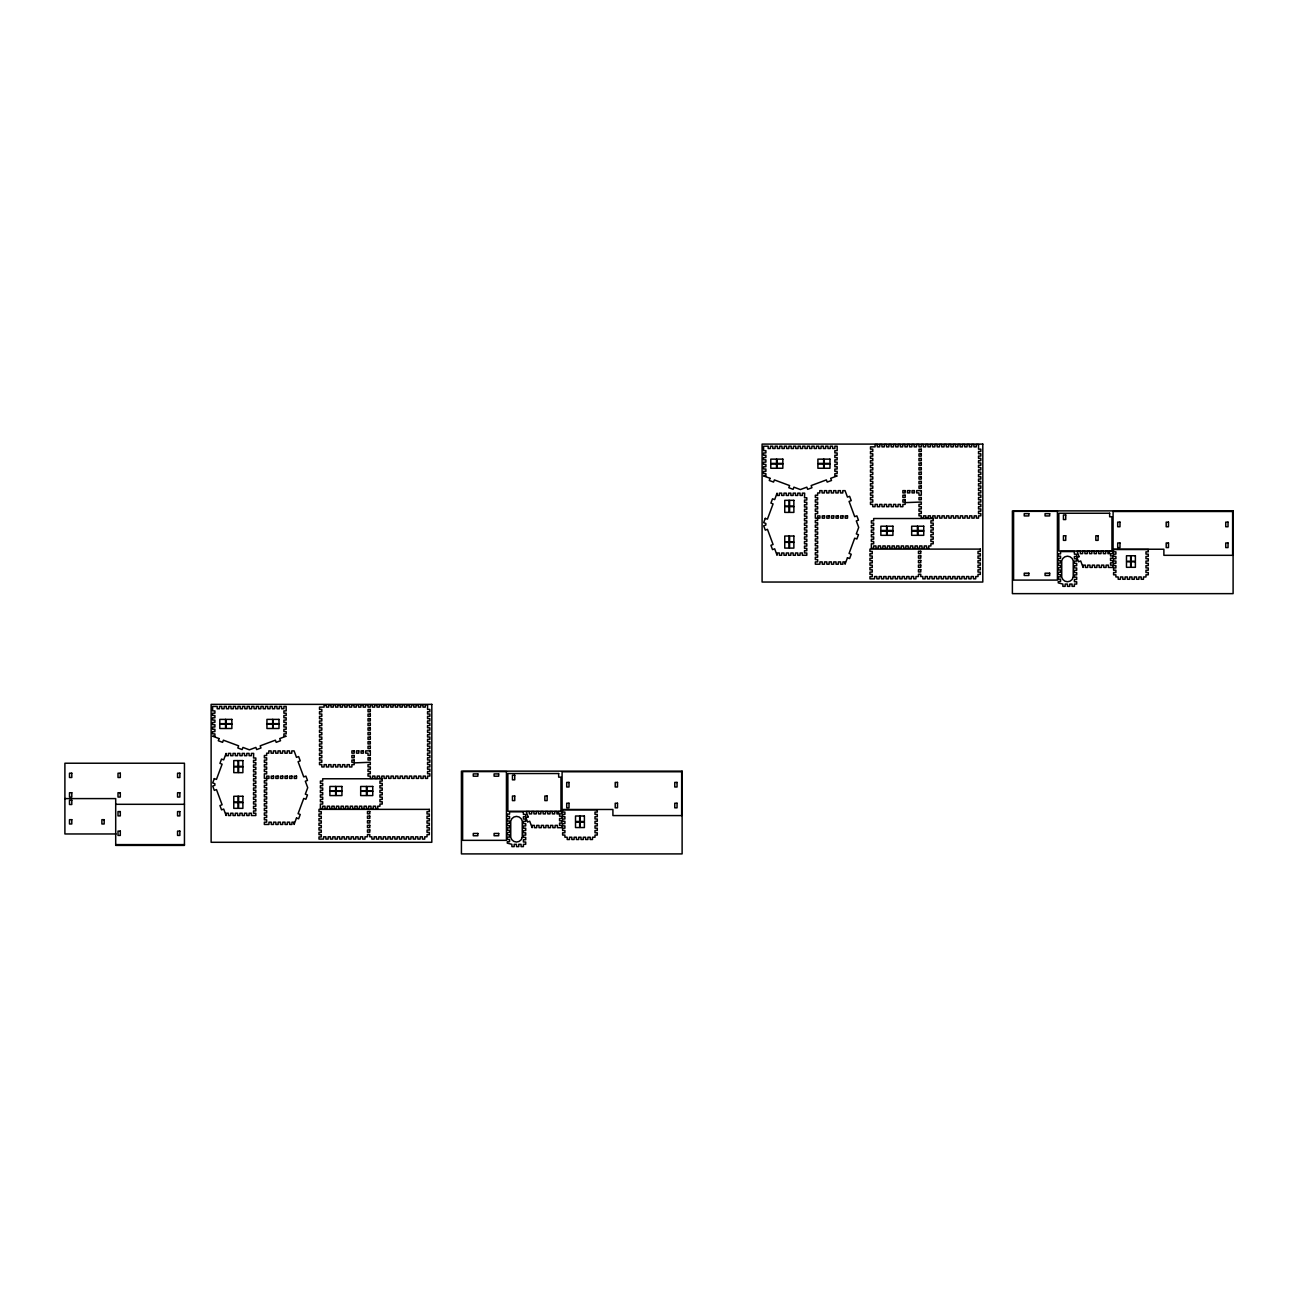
<?xml version="1.0" encoding="UTF-8"?>
<svg xmlns="http://www.w3.org/2000/svg" width="1298" height="1298" viewBox="0 0 1298 1298"><rect width="100%" height="100%" fill="white"/><g stroke="black" fill="none" stroke-linecap="round" stroke-linejoin="round"><path stroke-width="1.5" d="M64.9 798.595L115.7 798.595L115.7 845.404L184.446 845.404L184.446 763.224L64.9 763.224L64.9 833.965L116.041 833.965M115.7 804.306L184.446 804.306M115.7 844.609L184.446 844.609M219.086 738.578L218.275 740.736L222.591 742.342L223.386 740.184L238.621 745.831L237.826 747.972L242.126 749.579L242.937 747.421L249.394 749.822L255.868 747.421L256.663 749.579L260.979 747.972L260.184 745.831L275.403 740.184L276.198 742.342L280.514 740.736L279.719 738.578L286.177 736.193L283.889 736.193L283.889 733.889L286.177 733.889L286.177 731.585L283.889 731.585L283.889 729.281L286.177 729.281L286.177 726.994L283.889 726.994L283.889 724.69L286.177 724.69L286.177 722.386L283.889 722.386L283.889 720.098L286.177 720.098L286.177 717.794L283.889 717.794L283.889 715.49L286.177 715.49L286.177 713.202L283.889 713.202L283.889 710.898L286.177 710.898L286.177 706.453L283.889 706.453L283.889 708.757L281.585 708.757L281.585 706.453L279.281 706.453L279.281 708.757L276.993 708.757L276.993 706.453L274.689 706.453L274.689 708.757L272.385 708.757L272.385 706.453L270.081 706.453L270.081 708.757L267.794 708.757L267.794 706.453L265.49 706.453L265.49 708.757L263.186 708.757L263.186 706.453L260.898 706.453L260.898 708.757L258.594 708.757L258.594 706.453L256.29 706.453L256.29 708.757L254.002 708.757L254.002 706.453L251.698 706.453L251.698 708.757L249.394 708.757L249.394 706.453L247.107 706.453L247.107 708.757L244.803 708.757L244.803 706.453L242.499 706.453L242.499 708.757L240.195 708.757L240.195 706.453L237.907 706.453L237.907 708.757L235.603 708.757L235.603 706.453L233.299 706.453L233.299 708.757L231.012 708.757L231.012 706.453L228.708 706.453L228.708 708.757L226.404 708.757L226.404 706.453L224.116 706.453L224.116 708.757L221.812 708.757L221.812 706.453L219.508 706.453L219.508 708.757L217.204 708.757L217.204 706.453L212.612 706.453L212.612 710.898L214.916 710.898L214.916 713.202L212.612 713.202L212.612 715.49L214.916 715.49L214.916 717.794L212.612 717.794L212.612 720.098L214.916 720.098L214.916 722.386L212.612 722.386L212.612 724.69L214.916 724.69L214.916 726.994L212.612 726.994L212.612 729.281L214.916 729.281L214.916 731.585L212.612 731.585L212.612 733.889L214.916 733.889L214.916 736.193L212.612 736.193L219.086 738.578M214.3 778.605L212.694 782.921L214.851 783.716L214.884 785.274L212.726 786.069L214.316 790.385L216.474 789.59L222.104 804.744L219.946 805.555L221.536 809.855L223.694 809.06L226.095 815.533L226.095 813.229L228.383 813.229L228.383 815.533L230.687 815.533L230.687 813.229L232.991 813.229L232.991 815.533L235.279 815.533L235.279 813.229L237.583 813.229L237.583 815.533L239.887 815.533L239.887 813.229L242.191 813.229L242.191 815.533L244.478 815.533L244.478 813.229L246.782 813.229L246.782 815.533L249.086 815.533L249.086 813.229L251.374 813.229L251.374 815.533L255.82 815.533L255.82 813.229L253.532 813.229L253.532 810.926L255.82 810.926L255.82 808.638L253.532 808.638L253.532 806.334L255.82 806.334L255.82 804.03L253.532 804.03L253.532 801.742L255.82 801.742L255.82 799.438L253.532 799.438L253.532 797.134L255.82 797.134L255.82 794.847L253.532 794.847L253.532 792.543L255.82 792.543L255.82 790.239L253.532 790.239L253.532 787.935L255.82 787.935L255.82 785.647L253.532 785.647L253.532 783.343L255.82 783.343L255.82 781.039L253.532 781.039L253.532 778.751L255.82 778.751L255.82 776.447L253.532 776.447L253.532 774.143L255.82 774.143L255.82 771.856L253.532 771.856L253.532 769.552L255.82 769.552L255.82 767.248L253.532 767.248L253.532 764.944L255.82 764.944L255.82 762.591L253.532 762.591L253.532 760.304L255.82 760.304L255.82 758L253.532 758L253.678 753.392L251.374 753.392L251.374 755.696L249.086 755.696L249.086 753.392L246.782 753.392L246.782 755.696L244.478 755.696L244.478 753.392L242.191 753.392L242.191 755.696L239.887 755.696L239.887 753.392L237.583 753.392L237.583 755.696L235.279 755.696L235.279 753.392L232.991 753.392L232.991 755.696L230.687 755.696L230.687 753.392L228.383 753.392L228.383 755.696L226.095 755.696L226.095 753.392L223.694 759.865L221.536 759.07L219.946 763.386L222.104 764.181L216.458 779.4L214.3 778.605M296.496 818L294.094 824.457L294.094 822.169L291.953 822.169L291.953 824.457L289.649 824.457L289.649 822.169L287.345 822.169L287.345 824.457L285.041 824.457L285.041 822.169L282.753 822.169L282.753 824.457L280.449 824.457L280.449 822.169L278.145 822.169L278.145 824.457L275.857 824.457L275.857 822.169L273.553 822.169L273.553 824.457L271.25 824.457L271.25 822.169L268.962 822.169L268.962 824.457L264.354 824.457L264.354 822.169L266.658 822.169L266.658 819.801L264.354 819.801L264.354 817.497L266.658 817.497L266.658 815.209L264.354 815.209L264.354 812.905L266.658 812.905L266.658 810.601L264.354 810.601L264.354 808.313L266.658 808.313L266.658 806.009L264.354 806.009L264.354 803.705L266.658 803.705L266.658 801.418L264.354 801.418L264.354 799.114L266.658 799.114L266.658 796.826L264.354 796.826L264.354 794.522L266.658 794.522L266.658 792.218L264.354 792.218L264.354 789.93L266.658 789.93L266.658 787.626L264.354 787.626L264.354 785.322L266.658 785.322L266.658 783.019L264.354 783.019L264.354 780.731L266.658 780.731L266.658 776.123L268.962 776.123L268.962 778.427L264.354 778.427L264.354 773.835L266.658 773.835L266.658 771.531L264.354 771.531L264.354 769.227L266.658 769.227L266.658 767.004L264.354 767.004L264.354 764.7L266.658 764.7L266.658 762.397L264.354 762.397L264.354 760.093L266.658 760.093L266.658 757.805L264.354 757.805L264.354 755.501L266.658 755.501L266.658 753.197L268.8 753.197L268.8 750.893L271.104 750.893L271.104 753.197L273.407 753.197L273.407 750.893L275.695 750.893L275.695 753.197L277.999 753.197L277.999 750.893L280.303 750.893L280.303 753.197L282.591 753.197L282.591 750.893L284.895 750.893L284.895 753.197L287.199 753.197L287.199 750.893L289.486 750.893L289.486 753.197L291.79 753.197L291.79 750.893L294.094 750.893L296.496 757.367L298.637 756.572L300.244 760.871L298.086 761.683L303.732 776.902L305.89 776.107L307.48 780.423L305.322 781.218L307.723 787.675L305.322 794.149L307.48 794.944L305.89 799.26L303.732 798.465L298.086 813.684L300.244 814.479L298.637 818.795L296.496 818M770.055 478.329L769.26 480.487L773.576 482.077L774.371 479.919L789.606 485.566L788.795 487.724L793.11 489.33L793.905 487.172L800.379 489.557L806.837 487.172L807.648 489.33L811.948 487.724L811.153 485.566L826.388 479.919L827.183 482.077L831.499 480.487L830.688 478.329L837.161 475.928L834.857 475.928L834.857 473.624L837.161 473.624L837.161 471.336L834.857 471.336L834.857 469.032L837.161 469.032L837.161 466.728L834.857 466.728L834.857 464.441L837.161 464.441L837.161 462.137L834.857 462.137L834.857 459.833L837.161 459.833L837.161 457.545L834.857 457.545L834.857 455.241L837.161 455.241L837.161 452.937L834.857 452.937L834.857 450.649L837.161 450.649L837.161 446.204L834.857 446.204L834.857 448.491L832.57 448.491L832.57 446.204L830.266 446.204L830.266 448.491L827.962 448.491L827.962 446.204L825.658 446.204L825.658 448.491L823.37 448.491L823.37 446.204L821.066 446.204L821.066 448.491L818.762 448.491L818.762 446.204L816.474 446.204L816.474 448.491L814.171 448.491L814.171 446.204L811.867 446.204L811.867 448.491L809.579 448.491L809.579 446.204L807.275 446.204L807.275 448.491L804.971 448.491L804.971 446.204L802.683 446.204L802.683 448.491L800.379 448.491L800.379 446.204L798.075 446.204L798.075 448.491L795.771 448.491L795.771 446.204L793.484 446.204L793.484 448.491L791.18 448.491L791.18 446.204L788.876 446.204L788.876 448.491L786.588 448.491L786.588 446.204L784.284 446.204L784.284 448.491L781.98 448.491L781.98 446.204L779.692 446.204L779.692 448.491L777.388 448.491L777.388 446.204L775.084 446.204L775.084 448.491L772.781 448.491L772.781 446.204L770.493 446.204L770.493 448.491L768.189 448.491L768.189 446.204L763.597 446.204L763.597 450.649L765.885 450.649L765.885 452.937L763.597 452.937L763.597 455.241L765.885 455.241L765.885 457.545L763.597 457.545L763.597 459.833L765.885 459.833L765.885 462.137L763.597 462.137L763.597 464.441L765.885 464.441L765.885 466.728L763.597 466.728L763.597 469.032L765.885 469.032L765.885 471.336L763.597 471.336L763.597 473.624L765.885 473.624L765.885 475.928L763.597 475.928L770.055 478.329M765.268 518.356L763.678 522.656L765.836 523.467L765.852 525.025L763.695 525.82L765.301 530.136L767.459 529.324L773.073 544.495L770.915 545.29L772.521 549.606L774.679 548.811L777.064 555.268L777.064 552.98L779.368 552.98L779.368 555.268L781.672 555.268L781.672 552.98L783.96 552.98L783.96 555.268L786.264 555.268L786.264 552.98L788.567 552.98L788.567 555.268L790.855 555.268L790.855 552.98L793.159 552.98L793.159 555.268L795.463 555.268L795.463 552.98L797.767 552.98L797.767 555.268L800.055 555.268L800.055 552.98L802.359 552.98L802.359 555.268L806.804 555.268L806.804 552.98L804.5 552.98L804.5 550.677L806.804 550.677L806.804 548.373L804.5 548.373L804.5 546.085L806.804 546.085L806.804 543.781L804.5 543.781L804.5 541.477L806.804 541.477L806.804 539.189L804.5 539.189L804.5 536.885L806.804 536.885L806.804 534.581L804.5 534.581L804.5 532.277L806.804 532.277L806.804 529.99L804.5 529.99L804.5 527.686L806.804 527.686L806.804 525.382L804.5 525.382L804.5 523.094L806.804 523.094L806.804 520.79L804.5 520.79L804.5 518.486L806.804 518.486L806.804 516.198L804.5 516.198L804.5 513.894L806.804 513.894L806.804 511.59L804.5 511.59L804.5 509.303L806.804 509.303L806.804 506.999L804.5 506.999L804.5 504.695L806.804 504.695L806.804 502.342L804.5 502.342L804.5 500.038L806.804 500.038L806.804 497.751L804.5 497.751L804.663 493.143L802.359 493.143L802.359 495.447L800.055 495.447L800.055 493.143L797.767 493.143L797.767 495.447L795.463 495.447L795.463 493.143L793.159 493.143L793.159 495.447L790.855 495.447L790.855 493.143L788.567 493.143L788.567 495.447L786.264 495.447L786.264 493.143L783.96 493.143L783.96 495.447L781.672 495.447L781.672 493.143L779.368 493.143L779.368 495.447L777.064 495.447L777.064 493.143L774.679 499.616L772.521 498.805L770.915 503.121L773.073 503.916L767.426 519.151L765.268 518.356M847.464 557.751L845.063 564.208L845.063 561.904L842.921 561.904L842.921 564.208L840.617 564.208L840.617 561.904L838.33 561.904L838.33 564.208L836.026 564.208L836.026 561.904L833.722 561.904L833.722 564.208L831.434 564.208L831.434 561.904L829.13 561.904L829.13 564.208L826.826 564.208L826.826 561.904L824.538 561.904L824.538 564.208L822.234 564.208L822.234 561.904L819.93 561.904L819.93 564.208L815.339 564.208L815.339 561.904L817.643 561.904L817.643 559.552L815.339 559.552L815.339 557.248L817.643 557.248L817.643 554.944L815.339 554.944L815.339 552.656L817.643 552.656L817.643 550.352L815.339 550.352L815.339 548.048L817.643 548.048L817.643 545.76L815.339 545.76L815.339 543.456L817.643 543.456L817.643 541.152L815.339 541.152L815.339 538.865L817.643 538.865L817.643 536.561L815.339 536.561L815.339 534.273L817.643 534.273L817.643 531.969L815.339 531.969L815.339 529.665L817.643 529.665L817.643 527.361L815.339 527.361L815.339 525.073L817.643 525.073L817.643 522.769L815.339 522.769L815.339 520.466L817.643 520.466L817.643 515.874L819.93 515.874L819.93 518.178L815.339 518.178L815.339 513.57L817.643 513.57L817.643 511.282L815.339 511.282L815.339 508.978L817.643 508.978L817.643 506.739L815.339 506.739L815.339 504.435L817.643 504.435L817.643 502.148L815.339 502.148L815.339 499.844L817.643 499.844L817.643 497.54L815.339 497.54L815.339 495.236L817.643 495.236L817.643 492.948L819.784 492.948L819.784 490.644L822.072 490.644L822.072 492.948L824.376 492.948L824.376 490.644L826.68 490.644L826.68 492.948L828.984 492.948L828.984 490.644L831.272 490.644L831.272 492.948L833.576 492.948L833.576 490.644L835.88 490.644L835.88 492.948L838.167 492.948L838.167 490.644L840.471 490.644L840.471 492.948L842.775 492.948L842.775 490.644L845.063 490.644L847.464 497.102L849.622 496.307L851.228 500.622L849.07 501.417L854.701 516.653L856.858 515.841L858.465 520.157L856.307 520.952L858.708 527.426L856.307 533.9L858.465 534.695L856.858 539.011L854.701 538.199L849.07 553.435L851.228 554.23L849.622 558.546L847.464 557.751M1079.092 556.647L1076.951 557.459L1078.541 561.758L1080.699 560.963L1083.1 567.437L1083.1 565.133L1085.388 565.133L1085.388 567.437L1087.692 567.437L1087.692 565.133L1089.995 565.133L1089.995 567.437L1092.283 567.437L1092.283 565.133L1094.587 565.133L1094.587 567.437L1096.891 567.437L1096.891 565.133L1099.195 565.133L1099.195 567.437L1101.483 567.437L1101.483 565.133L1103.787 565.133L1103.787 567.437L1106.091 567.437L1106.091 565.133L1108.378 565.133L1108.378 567.437L1112.824 567.437L1112.824 565.133L1110.536 565.133L1110.536 562.829L1112.824 562.829L1112.824 560.541L1110.536 560.541L1110.536 558.237L1112.824 558.237L1112.824 555.933L1110.536 555.933L1110.536 553.646L1112.824 553.646L1112.824 551.342L1109.352 551.342L1109.352 553.646L1107.924 553.646L1107.924 551.342L1105.62 551.342L1105.62 553.646L1103.332 553.646L1103.332 551.342L1101.029 551.342L1101.029 553.646L1098.725 553.646L1098.725 551.342L1096.421 551.342L1096.421 553.646L1094.133 553.646L1094.133 551.342L1091.829 551.342L1091.829 553.646L1089.525 553.646L1089.525 551.342L1087.237 551.342L1087.237 553.646L1084.933 553.646L1084.933 551.342L1082.629 551.342L1082.629 553.646L1080.342 553.646L1080.342 551.342L1077.129 551.342L1079.092 556.647M528.124 816.913L525.966 817.708L527.556 822.023L529.714 821.212L532.115 827.686L532.115 825.382L534.419 825.382L534.419 827.686L536.707 827.686L536.707 825.382L539.011 825.382L539.011 827.686L541.315 827.686L541.315 825.382L543.619 825.382L543.619 827.686L545.906 827.686L545.906 825.382L548.21 825.382L548.21 827.686L550.514 827.686L550.514 825.382L552.802 825.382L552.802 827.686L555.106 827.686L555.106 825.382L557.41 825.382L557.41 827.686L561.856 827.686L561.856 825.382L559.552 825.382L559.552 823.094L561.856 823.094L561.856 820.79L559.552 820.79L559.552 818.486L561.856 818.486L561.856 816.199L559.552 816.199L559.552 813.895L561.856 813.895L561.856 811.591L558.383 811.591L558.383 813.895L556.939 813.895L556.939 811.591L554.652 811.591L554.652 813.895L552.348 813.895L552.348 811.591L550.044 811.591L550.044 813.895L547.756 813.895L547.756 811.591L545.452 811.591L545.452 813.895L543.148 813.895L543.148 811.591L540.844 811.591L540.844 813.895L538.556 813.895L538.556 811.591L536.252 811.591L536.252 813.895L533.949 813.895L533.949 811.591L531.661 811.591L531.661 813.895L529.357 813.895L529.357 811.591L526.144 811.591L528.124 816.913M982.797 444.094L762.088 444.094L762.088 582.039L982.797 582.039L982.797 444.094M877.383 444.565L875.079 444.565L875.079 446.869L870.487 446.869L870.487 449.157L872.775 449.157L872.775 451.461L870.487 451.461L870.487 453.765L872.775 453.765L872.775 456.117L870.487 456.117L870.487 458.421L872.775 458.421L872.775 460.709L870.487 460.709L870.487 463.013L872.775 463.013L872.775 465.317L870.487 465.317L870.487 467.621L872.775 467.621L872.775 469.908L870.487 469.908L870.487 472.212L872.775 472.212L872.775 474.516L870.487 474.516L870.487 476.804L872.775 476.804L872.775 479.108L870.487 479.108L870.487 481.412L872.775 481.412L872.775 483.7L870.487 483.7L870.487 486.004L872.775 486.004L872.775 488.308L870.487 488.308L870.487 490.612L872.775 490.612L872.775 492.899L870.487 492.899L870.487 495.203L872.775 495.203L872.775 497.507L870.487 497.507L870.487 499.795L872.775 499.795L872.775 502.099L870.487 502.099L870.487 504.403L872.775 504.403L872.775 506.691L875.079 506.691L875.079 504.403L877.383 504.403L877.383 506.691L879.671 506.691L879.671 504.403L881.975 504.403L881.975 506.691L884.279 506.691L884.279 504.403L886.583 504.403L886.583 506.691L888.87 506.691L888.87 504.403L891.174 504.403L891.174 506.691L893.478 506.691L893.478 504.403L895.766 504.403L895.766 506.691L898.07 506.691L898.07 504.403L900.374 504.403L900.374 506.691L902.873 506.691L902.873 504.403L905.16 504.403L905.16 502.618L921.288 502.034L921.288 504.338L918.984 504.338L918.984 506.626L921.288 506.626L921.288 508.93L918.984 508.93L918.984 511.234L921.288 511.234L921.288 513.537L918.984 513.537L918.984 515.841L921.288 515.841L921.288 518.129L923.592 518.129L923.592 515.841L925.88 515.841L925.88 518.129L928.184 518.129L928.184 515.841L930.488 515.841L930.488 518.129L932.775 518.129L932.775 515.841L935.079 515.841L935.079 518.129L937.383 518.129L937.383 515.841L939.687 515.841L939.687 518.129L941.975 518.129L941.975 515.841L944.279 515.841L944.279 518.129L946.583 518.129L946.583 515.841L948.87 515.841L948.87 518.129L951.174 518.129L951.174 515.841L953.478 515.841L953.478 518.129L955.766 518.129L955.766 515.841L958.07 515.841L958.07 518.129L960.374 518.129L960.374 515.841L962.678 515.841L962.678 518.129L964.966 518.129L964.966 515.841L967.27 515.841L967.27 518.129L969.574 518.129L969.574 515.841L971.861 515.841L971.861 518.129L974.165 518.129L974.165 515.841L976.356 515.841L976.356 518.129L978.53 518.129L978.53 515.841L980.834 515.841L980.834 513.537L978.53 513.537L978.53 511.234L980.834 511.234L980.834 508.946L978.53 508.946L978.53 506.642L980.834 506.642L980.834 504.338L978.53 504.338L978.53 502.034L980.834 502.034L980.834 499.746L978.53 499.746L978.53 497.442L980.834 497.442L980.834 495.138L978.53 495.138L978.53 492.851L980.834 492.851L980.834 490.547L978.53 490.547L978.53 488.243L980.834 488.243L980.834 485.955L978.53 485.955L978.53 483.651L980.834 483.651L980.834 481.347L978.53 481.347L978.53 479.059L980.834 479.059L980.834 476.755L978.53 476.755L978.53 474.451L980.834 474.451L980.834 472.148L978.53 472.148L978.53 469.86L980.834 469.86L980.834 467.556L978.53 467.556L978.53 465.252L980.834 465.252L980.834 462.964L978.53 462.964L978.53 460.66L980.834 460.66L980.834 458.356L978.53 458.356L978.53 456.069L980.834 456.069L980.834 453.765L978.53 453.765L978.53 451.461L980.834 451.461L980.834 449.157L978.53 449.157L978.53 444.565L976.242 444.565L976.242 446.869L973.938 446.869L973.938 444.565L971.634 444.565L971.634 446.869L969.346 446.869L969.346 444.565L967.042 444.565L967.042 446.869L964.739 446.869L964.739 444.565L962.435 444.565L962.435 446.869L960.147 446.869L960.147 444.565L957.843 444.565L957.843 446.869L955.539 446.869L955.539 444.565L953.251 444.565L953.251 446.869L950.947 446.869L950.947 444.565L948.643 444.565L948.643 446.869L946.356 446.869L946.356 444.565L944.052 444.565L944.052 446.869L941.748 446.869L941.748 444.565L939.46 444.565L939.46 446.869L937.156 446.869L937.156 444.565L934.852 444.565L934.852 446.869L932.548 446.869L932.548 444.565L930.26 444.565L930.26 446.869L927.956 446.869L927.956 444.565L925.652 444.565L925.652 446.869L923.365 446.869L923.365 444.565L921.288 444.565L921.288 446.869L918.984 446.869L918.984 444.565L916.469 444.565L916.469 446.869L914.165 446.869L914.165 444.565L911.861 444.565L911.861 446.869L909.557 446.869L909.557 444.565L907.27 444.565L907.27 446.869L904.966 446.869L904.966 444.565L902.662 444.565L902.662 446.869L900.374 446.869L900.374 444.565L898.07 444.565L898.07 446.869L895.766 446.869L895.766 444.565L893.478 444.565L893.478 446.869L891.174 446.869L891.174 444.565L888.87 444.565L888.87 446.869L886.583 446.869L886.583 444.565L884.279 444.565L884.279 446.869L881.975 446.869L881.975 444.565L879.671 444.565L879.671 446.869L877.383 446.869L877.383 444.565M921.288 449.222L918.984 449.222L918.984 451.526L921.288 451.526L921.288 449.222M921.288 453.829L918.984 453.829L918.984 456.133L921.288 456.133L921.288 453.829M921.288 458.421L918.984 458.421L918.984 460.725L921.288 460.725L921.288 458.421M776.529 459.135L770.785 459.135L770.785 463.402L776.529 463.402L776.529 459.135M782.84 459.135L777.096 459.135L777.096 463.402L782.84 463.402L782.84 459.135M823.662 459.135L817.902 459.135L817.902 463.402L823.662 463.402L823.662 459.135M829.974 459.135L824.23 459.135L824.23 463.402L829.974 463.402L829.974 459.135M921.288 463.029L918.984 463.029L918.984 465.317L921.288 465.317L921.288 463.029M776.529 463.97L770.785 463.97L770.785 468.254L776.529 468.254L776.529 463.97M782.84 463.97L777.096 463.97L777.096 468.254L782.84 468.254L782.84 463.97M823.662 463.97L817.902 463.97L817.902 468.254L823.662 468.254L823.662 463.97M829.974 463.97L824.23 463.97L824.23 468.254L829.974 468.254L829.974 463.97M921.288 467.621L918.984 467.621L918.984 469.908L921.288 469.908L921.288 467.621M921.288 472.212L918.984 472.212L918.984 474.516L921.288 474.516L921.288 472.212M921.288 476.804L918.984 476.804L918.984 479.108L921.288 479.108L921.288 476.804M921.288 481.412L918.984 481.412L918.984 483.7L921.288 483.7L921.288 481.412M921.288 486.004L918.984 486.004L918.984 488.308L921.288 488.308L921.288 486.004M905.16 490.612L902.873 490.612L902.873 492.899L905.16 492.899L905.16 490.612M909.768 490.612L907.464 490.612L907.464 492.899L909.768 492.899L909.768 490.612M914.36 490.612L912.056 490.612L912.056 492.899L914.36 492.899L914.36 490.612M921.288 490.612L916.664 490.612L916.664 492.899L918.984 492.899L918.984 495.203L921.288 495.203L921.288 490.612M905.16 495.203L902.873 495.203L902.873 497.507L905.16 497.507L905.16 495.203M921.288 497.507L918.984 497.507L918.984 499.795L921.288 499.795L921.288 497.507M905.16 499.795L902.873 499.795L902.873 502.099L905.16 502.099L905.16 499.795M789.022 500.33L784.755 500.33L784.755 506.074L789.022 506.074L789.022 500.33M793.873 500.33L789.606 500.33L789.606 506.074L793.873 506.074L793.873 500.33M789.022 506.658L784.755 506.658L784.755 512.402L789.022 512.402L789.022 506.658M793.873 506.658L789.606 506.658L789.606 512.402L793.873 512.402L793.873 506.658M1233.1 510.877L1012.391 510.877L1012.391 593.64L1233.1 593.64L1233.1 510.877M1057.416 511.347L1013.592 511.347L1013.592 580.092L1057.416 580.092L1057.416 511.347M1232.629 511.493L1113.084 511.493L1113.084 549.232L1163.884 549.232L1163.884 555.317L1232.629 555.317L1232.629 511.493M1109.644 513.262L1058.844 513.262L1058.844 551.001L1111.948 551.001L1111.948 516.799L1109.644 516.799L1109.644 513.262M1028.843 513.651L1024.236 513.651L1024.236 515.939L1028.843 515.939L1028.843 513.651M1049.676 513.651L1045.068 513.651L1045.068 515.939L1049.676 515.939L1049.676 513.651M1065.739 514.981L1063.435 514.981L1063.435 519.573L1065.739 519.573L1065.739 514.981M824.538 515.874L822.234 515.874L822.234 518.178L824.538 518.178L824.538 515.874M829.13 515.874L826.826 515.874L826.826 518.178L829.13 518.178L829.13 515.874M833.722 515.874L831.418 515.874L831.418 518.178L833.722 518.178L833.722 515.874M838.313 515.874L836.026 515.874L836.026 518.178L838.313 518.178L838.313 515.874M842.921 515.874L840.617 515.874L840.617 518.178L842.921 518.178L842.921 515.874M847.513 515.874L845.209 515.874L845.209 518.178L847.513 518.178L847.513 515.874M933.213 518.519L873.668 518.519L873.668 520.806L871.364 520.806L871.364 523.11L873.668 523.11L873.668 525.414L871.364 525.414L871.364 527.702L873.668 527.702L873.668 530.006L871.364 530.006L871.364 532.31L873.668 532.31L873.668 534.598L871.364 534.598L871.364 536.901L873.668 536.901L873.668 539.205L871.364 539.205L871.364 541.493L873.668 541.493L873.668 543.797L871.364 543.797L871.364 548.243L873.668 548.243L873.668 545.939L875.972 545.939L875.972 548.243L878.259 548.243L878.259 545.939L880.563 545.939L880.563 548.243L882.867 548.243L882.867 545.939L885.171 545.939L885.171 548.243L887.459 548.243L887.459 545.939L889.763 545.939L889.763 548.243L892.067 548.243L892.067 545.939L894.354 545.939L894.354 548.243L896.658 548.243L896.658 545.939L898.962 545.939L898.962 548.243L901.25 548.243L901.25 545.939L903.554 545.939L903.554 548.243L905.858 548.243L905.858 545.939L908.146 545.939L908.146 548.243L910.45 548.243L910.45 545.939L912.754 545.939L912.754 548.243L915.058 548.243L915.058 545.939L917.345 545.939L917.345 548.243L919.649 548.243L919.649 545.939L921.953 545.939L921.953 548.243L924.241 548.243L924.241 545.939L926.545 545.939L926.545 548.243L928.735 548.243L928.735 545.939L930.909 545.939L930.909 543.797L933.213 543.797L933.213 541.493L930.909 541.493L930.909 539.205L933.213 539.205L933.213 536.901L930.909 536.901L930.909 534.598L933.213 534.598L933.213 532.31L930.909 532.31L930.909 530.006L933.213 530.006L933.213 527.702L930.909 527.702L930.909 525.414L933.213 525.414L933.213 523.11L930.909 523.11L930.909 520.806L933.213 520.806L933.213 518.519M1119.979 522.137L1117.692 522.137L1117.692 526.745L1119.979 526.745L1119.979 522.137M1168.492 522.137L1166.188 522.137L1166.188 526.745L1168.492 526.745L1168.492 522.137M1228.038 522.137L1225.734 522.137L1225.734 526.745L1228.038 526.745L1228.038 522.137M886.599 526.209L880.855 526.209L880.855 530.476L886.599 530.476L886.599 526.209M892.927 526.209L887.183 526.209L887.183 530.476L892.927 530.476L892.927 526.209M917.41 526.209L911.667 526.209L911.667 530.476L917.41 530.476L917.41 526.209M923.738 526.209L917.978 526.209L917.978 530.476L923.738 530.476L923.738 526.209M886.599 531.06L880.855 531.06L880.855 535.328L886.599 535.328L886.599 531.06M892.927 531.06L887.183 531.06L887.183 535.328L892.927 535.328L892.927 531.06M917.41 531.06L911.667 531.06L911.667 535.328L917.41 535.328L917.41 531.06M923.738 531.06L917.978 531.06L917.978 535.328L923.738 535.328L923.738 531.06M1065.739 535.75L1063.435 535.75L1063.435 540.357L1065.739 540.357L1065.739 535.75M1098.124 535.75L1095.82 535.75L1095.82 540.357L1098.124 540.357L1098.124 535.75M789.022 536.025L784.755 536.025L784.755 541.769L789.022 541.769L789.022 536.025M793.873 536.025L789.606 536.025L789.606 541.769L793.873 541.769L793.873 536.025M789.022 542.337L784.755 542.337L784.755 548.097L789.022 548.097L789.022 542.337M793.873 542.337L789.606 542.337L789.606 548.097L793.873 548.097L793.873 542.337M1119.979 542.97L1117.692 542.97L1117.692 547.578L1119.979 547.578L1119.979 542.97M1168.492 542.97L1166.188 542.97L1166.188 547.578L1168.492 547.578L1168.492 542.97M1228.038 542.97L1225.734 542.97L1225.734 547.578L1228.038 547.578L1228.038 542.97M980.315 549.103L869.952 549.103L869.952 551.407L872.256 551.407L872.256 553.711L869.952 553.711L869.952 555.998L872.256 555.998L872.256 558.302L869.952 558.302L869.952 560.606L872.256 560.606L872.256 562.91L869.952 562.91L869.952 565.198L872.256 565.198L872.256 567.502L869.952 567.502L869.952 569.806L872.256 569.806L872.256 572.094L869.952 572.094L869.952 574.397L872.256 574.397L872.256 576.701L869.952 576.701L869.952 578.843L874.56 578.843L874.56 576.539L876.848 576.539L876.848 578.843L879.152 578.843L879.152 576.539L881.456 576.539L881.456 578.843L883.743 578.843L883.743 576.539L886.047 576.539L886.047 578.843L888.351 578.843L888.351 576.539L890.655 576.539L890.655 578.843L892.943 578.843L892.943 576.539L895.247 576.539L895.247 578.843L897.551 578.843L897.551 576.539L899.839 576.539L899.839 578.843L902.142 578.843L902.142 576.539L904.446 576.539L904.446 578.843L906.734 578.843L906.734 576.539L909.038 576.539L909.038 578.843L911.342 578.843L911.342 576.539L913.646 576.539L913.646 578.843L915.934 578.843L915.934 576.539L918.465 576.539L918.465 574.251L920.769 574.251L920.769 576.539L922.829 576.539L922.829 578.843L925.133 578.843L925.133 576.539L927.437 576.539L927.437 578.843L929.725 578.843L929.725 576.539L932.029 576.539L932.029 578.843L934.333 578.843L934.333 576.539L936.621 576.539L936.621 578.843L938.925 578.843L938.925 576.539L941.228 576.539L941.228 578.843L943.532 578.843L943.532 576.539L945.82 576.539L945.82 578.843L948.124 578.843L948.124 576.539L950.428 576.539L950.428 578.843L952.716 578.843L952.716 576.539L955.02 576.539L955.02 578.843L957.324 578.843L957.324 576.539L959.611 576.539L959.611 578.843L961.915 578.843L961.915 576.539L964.219 576.539L964.219 578.843L966.523 578.843L966.523 576.539L968.811 576.539L968.811 578.843L971.115 578.843L971.115 576.539L973.419 576.539L973.419 578.843L975.707 578.843L975.707 576.539L978.011 576.539L978.011 574.397L980.315 574.397L980.315 572.094L978.011 572.094L978.011 569.806L980.315 569.806L980.315 567.502L978.011 567.502L978.011 565.198L980.315 565.198L980.315 562.91L978.011 562.91L978.011 560.606L980.315 560.606L980.315 558.302L978.011 558.302L978.011 555.998L980.315 555.998L980.315 553.711L978.011 553.711L978.011 551.407L980.315 551.407L980.315 549.103M1148.276 549.525L1113.587 549.525L1113.587 551.828L1115.891 551.828L1115.891 554.132L1113.587 554.132L1113.587 556.42L1115.891 556.42L1115.891 558.724L1113.587 558.724L1113.587 561.028L1115.891 561.028L1115.891 563.332L1113.587 563.332L1113.587 565.62L1115.891 565.62L1115.891 567.924L1113.587 567.924L1113.587 570.228L1115.891 570.228L1115.891 572.515L1113.587 572.515L1113.587 574.819L1115.891 574.819L1115.891 576.961L1118.195 576.961L1118.195 579.265L1120.482 579.265L1120.482 576.961L1122.786 576.961L1122.786 579.265L1125.09 579.265L1125.09 576.961L1127.394 576.961L1127.394 579.265L1129.682 579.265L1129.682 576.961L1131.986 576.961L1131.986 579.265L1134.29 579.265L1134.29 576.961L1136.577 576.961L1136.577 579.265L1138.881 579.265L1138.881 576.961L1141.185 576.961L1141.185 579.265L1143.473 579.265L1143.473 576.961L1145.972 576.961L1145.972 574.819L1148.276 574.819L1148.276 572.515L1145.972 572.515L1145.972 570.228L1148.276 570.228L1148.276 567.924L1145.972 567.924L1145.972 565.62L1148.276 565.62L1148.276 563.332L1145.972 563.332L1145.972 561.028L1148.276 561.028L1148.276 558.724L1145.972 558.724L1145.972 556.42L1148.276 556.42L1148.276 554.132L1145.972 554.132L1145.972 551.828L1148.276 551.828L1148.276 549.525M920.769 551.261L918.465 551.261L918.465 553.548L920.769 553.548L920.769 551.261M1074.387 551.569L1060.563 551.569L1060.563 553.873L1058.259 553.873L1058.259 556.161L1060.563 556.161L1060.563 558.465L1058.259 558.465L1058.259 560.768L1060.563 560.768L1060.563 563.056L1058.259 563.056L1058.259 565.36L1060.563 565.36L1060.563 567.664L1058.259 567.664L1058.259 569.968L1060.563 569.968L1060.563 572.256L1058.259 572.256L1058.259 574.56L1060.563 574.56L1060.563 576.864L1058.259 576.864L1058.259 579.151L1060.563 579.151L1060.563 581.455L1058.259 581.455L1058.259 582.883L1062.867 584.068L1062.867 586.355L1065.155 586.355L1065.155 584.068L1067.459 584.068L1067.459 586.355L1069.763 586.355L1069.763 584.068L1072.067 584.068L1072.067 586.355L1074.387 586.355L1074.387 584.068L1076.691 584.068L1076.691 581.764L1074.387 581.764L1074.387 579.46L1076.691 579.46L1076.691 577.172L1074.387 577.172L1074.387 574.868L1076.691 574.868L1076.691 572.58L1074.387 572.58L1074.387 570.276L1076.691 570.276L1076.691 567.972L1074.387 567.972L1074.387 565.685L1076.691 565.685L1076.691 563.381L1074.387 563.381L1074.387 561.077L1076.691 561.077L1076.691 558.773L1074.387 558.773L1074.387 556.485L1076.691 556.485L1076.691 554.181L1074.387 554.181L1074.387 551.569M1130.639 555.755L1126.486 555.755L1126.486 561.239L1130.639 561.239L1130.639 555.755M1135.377 555.755L1131.223 555.755L1131.223 561.239L1135.377 561.239L1135.377 555.755M920.769 555.852L918.465 555.852L918.465 558.156L920.769 558.156L920.769 555.852M920.769 560.444L918.465 560.444L918.465 562.748L920.769 562.748L920.769 560.444M1130.639 561.807L1126.486 561.807L1126.486 567.307L1130.639 567.307L1130.639 561.807M1135.377 561.807L1131.223 561.807L1131.223 567.307L1135.377 567.307L1135.377 561.807M920.769 565.052L918.465 565.052L918.465 567.34L920.769 567.34L920.769 565.052M920.769 569.644L918.465 569.644L918.465 571.947L920.769 571.947L920.769 569.644M1028.843 573.197L1024.236 573.197L1024.236 575.485L1028.843 575.485L1028.843 573.197M1049.676 573.197L1045.068 573.197L1045.068 575.485L1049.676 575.485L1049.676 573.197M431.812 704.36L211.12 704.36L211.12 842.288L431.812 842.288L431.812 704.36M326.398 704.814L324.094 704.814L324.094 707.118L319.503 707.118L319.503 709.422L321.807 709.422L321.807 711.726L319.503 711.726L319.503 714.014L321.807 714.014L321.807 716.366L319.503 716.366L319.503 718.67L321.807 718.67L321.807 720.974L319.503 720.974L319.503 723.278L321.807 723.278L321.807 725.566L319.503 725.566L319.503 727.87L321.807 727.87L321.807 730.174L319.503 730.174L319.503 732.461L321.807 732.461L321.807 734.765L319.503 734.765L319.503 737.069L321.807 737.069L321.807 739.357L319.503 739.357L319.503 741.661L321.807 741.661L321.807 743.965L319.503 743.965L319.503 746.253L321.807 746.253L321.807 748.557L319.503 748.557L319.503 750.861L321.807 750.861L321.807 753.164L319.503 753.164L319.503 755.452L321.807 755.452L321.807 757.756L319.503 757.756L319.503 760.06L321.807 760.06L321.807 762.348L319.503 762.348L319.503 764.652L321.807 764.652L321.807 766.956L324.094 766.956L324.094 764.652L326.398 764.652L326.398 766.956L328.702 766.956L328.702 764.652L330.99 764.652L330.99 766.956L333.294 766.956L333.294 764.652L335.598 764.652L335.598 766.956L337.902 766.956L337.902 764.652L340.19 764.652L340.19 766.956L342.494 766.956L342.494 764.652L344.797 764.652L344.797 766.956L347.085 766.956L347.085 764.652L349.389 764.652L349.389 766.956L351.888 766.956L351.888 764.652L354.192 764.652L354.192 762.883L370.303 762.283L370.303 764.587L368.015 764.587L368.015 766.891L370.303 766.891L370.303 769.195L368.015 769.195L368.015 771.483L370.303 771.483L370.303 773.786L368.015 773.786L368.015 776.09L370.303 776.09L370.303 778.394L372.607 778.394L372.607 776.09L374.911 776.09L374.911 778.394L377.199 778.394L377.199 776.09L379.503 776.09L379.503 778.394L381.807 778.394L381.807 776.09L384.111 776.09L384.111 778.394L386.398 778.394L386.398 776.09L388.702 776.09L388.702 778.394L391.006 778.394L391.006 776.09L393.294 776.09L393.294 778.394L395.598 778.394L395.598 776.09L397.902 776.09L397.902 778.394L400.19 778.394L400.19 776.09L402.494 776.09L402.494 778.394L404.798 778.394L404.798 776.09L407.101 776.09L407.101 778.394L409.389 778.394L409.389 776.09L411.693 776.09L411.693 778.394L413.997 778.394L413.997 776.09L416.285 776.09L416.285 778.394L418.589 778.394L418.589 776.09L420.893 776.09L420.893 778.394L423.18 778.394L423.18 776.09L425.371 776.09L425.371 778.394L427.561 778.394L427.561 776.09L429.849 776.09L429.849 773.786L427.561 773.786L427.561 771.499L429.849 771.499L429.849 769.195L427.561 769.195L427.561 766.891L429.849 766.891L429.849 764.603L427.561 764.603L427.561 762.299L429.849 762.299L429.849 759.995L427.561 759.995L427.561 757.691L429.849 757.691L429.849 755.404L427.561 755.404L427.561 753.1L429.849 753.1L429.849 750.796L427.561 750.796L427.561 748.508L429.849 748.508L429.849 746.204L427.561 746.204L427.561 743.9L429.849 743.9L429.849 741.612L427.561 741.612L427.561 739.308L429.849 739.308L429.849 737.004L427.561 737.004L427.561 734.7L429.849 734.7L429.849 732.413L427.561 732.413L427.561 730.109L429.849 730.109L429.849 727.805L427.561 727.805L427.561 725.517L429.849 725.517L429.849 723.213L427.561 723.213L427.561 720.909L429.849 720.909L429.849 718.621L427.561 718.621L427.561 716.318L429.849 716.318L429.849 714.014L427.561 714.014L427.561 711.726L429.849 711.726L429.849 709.422L427.561 709.422L427.561 704.814L425.257 704.814L425.257 707.118L422.953 707.118L422.953 704.814L420.666 704.814L420.666 707.118L418.362 707.118L418.362 704.814L416.058 704.814L416.058 707.118L413.77 707.118L413.77 704.814L411.466 704.814L411.466 707.118L409.162 707.118L409.162 704.814L406.858 704.814L406.858 707.118L404.57 707.118L404.57 704.814L402.266 704.814L402.266 707.118L399.962 707.118L399.962 704.814L397.675 704.814L397.675 707.118L395.371 707.118L395.371 704.814L393.067 704.814L393.067 707.118L390.779 707.118L390.779 704.814L388.475 704.814L388.475 707.118L386.171 707.118L386.171 704.814L383.867 704.814L383.867 707.118L381.58 707.118L381.58 704.814L379.276 704.814L379.276 707.118L376.972 707.118L376.972 704.814L374.684 704.814L374.684 707.118L372.38 707.118L372.38 704.814L370.303 704.814L370.303 707.118L368.015 707.118L368.015 704.814L365.484 704.814L365.484 707.118L363.18 707.118L363.18 704.814L360.893 704.814L360.893 707.118L358.589 707.118L358.589 704.814L356.285 704.814L356.285 707.118L353.981 707.118L353.981 704.814L351.693 704.814L351.693 707.118L349.389 707.118L349.389 704.814L347.085 704.814L347.085 707.118L344.797 707.118L344.797 704.814L342.494 704.814L342.494 707.118L340.19 707.118L340.19 704.814L337.902 704.814L337.902 707.118L335.598 707.118L335.598 704.814L333.294 704.814L333.294 707.118L330.99 707.118L330.99 704.814L328.702 704.814L328.702 707.118L326.398 707.118L326.398 704.814M370.303 709.487L368.015 709.487L368.015 711.775L370.303 711.775L370.303 709.487M370.303 714.078L368.015 714.078L368.015 716.382L370.303 716.382L370.303 714.078M370.303 718.686L368.015 718.686L368.015 720.974L370.303 720.974L370.303 718.686M225.544 719.384L219.8 719.384L219.8 723.651L225.544 723.651L225.544 719.384M231.871 719.384L226.128 719.384L226.128 723.651L231.871 723.651L231.871 719.384M272.677 719.384L266.934 719.384L266.934 723.651L272.677 723.651L272.677 719.384M279.005 719.384L273.245 719.384L273.245 723.651L279.005 723.651L279.005 719.384M370.303 723.278L368.015 723.278L368.015 725.582L370.303 725.582L370.303 723.278M225.544 724.235L219.8 724.235L219.8 728.503L225.544 728.503L225.544 724.235M231.871 724.235L226.128 724.235L226.128 728.503L231.871 728.503L231.871 724.235M272.677 724.235L266.934 724.235L266.934 728.503L272.677 728.503L272.677 724.235M279.005 724.235L273.245 724.235L273.245 728.503L279.005 728.503L279.005 724.235M370.303 727.87L368.015 727.87L368.015 730.174L370.303 730.174L370.303 727.87M370.303 732.461L368.015 732.461L368.015 734.765L370.303 734.765L370.303 732.461M370.303 737.069L368.015 737.069L368.015 739.357L370.303 739.357L370.303 737.069M370.303 741.661L368.015 741.661L368.015 743.965L370.303 743.965L370.303 741.661M370.303 746.253L368.015 746.253L368.015 748.557L370.303 748.557L370.303 746.253M354.192 750.861L351.888 750.861L351.888 753.164L354.192 753.164L354.192 750.861M358.783 750.861L356.479 750.861L356.479 753.164L358.783 753.164L358.783 750.861M363.391 750.861L361.087 750.861L361.087 753.164L363.391 753.164L363.391 750.861M370.303 750.861L365.679 750.861L365.679 753.164L368.015 753.164L368.015 755.452L370.303 755.452L370.303 750.861M354.192 755.452L351.888 755.452L351.888 757.756L354.192 757.756L354.192 755.452M370.303 757.756L368.015 757.756L368.015 760.06L370.303 760.06L370.303 757.756M354.192 760.06L351.888 760.06L351.888 762.364L354.192 762.364L354.192 760.06M238.053 760.579L233.77 760.579L233.77 766.339L238.053 766.339L238.053 760.579M242.888 760.579L238.621 760.579L238.621 766.339L242.888 766.339L242.888 760.579M238.053 766.907L233.77 766.907L233.77 772.651L238.053 772.651L238.053 766.907M242.888 766.907L238.621 766.907L238.621 772.651L242.888 772.651L242.888 766.907M682.115 771.142L461.423 771.142L461.423 853.906L682.115 853.906L682.115 771.142M506.447 771.596L462.623 771.596L462.623 840.341L506.447 840.341L506.447 771.596M681.661 771.758L562.099 771.758L562.099 809.481L612.916 809.481L612.916 815.582L681.661 815.582L681.661 771.758M71.796 773.202L69.492 773.202L69.492 777.502L71.796 777.502L71.796 773.202M120.308 773.202L118.004 773.202L118.004 777.502L120.308 777.502L120.308 773.202M179.854 773.202L177.55 773.202L177.55 777.502L179.854 777.502L179.854 773.202M558.659 773.527L507.859 773.527L507.859 811.25L560.963 811.25L560.963 777.145L558.659 777.145L558.659 773.527M477.859 773.9L473.267 773.9L473.267 776.204L477.859 776.204L477.859 773.9M498.692 773.9L494.1 773.9L494.1 776.204L498.692 776.204L498.692 773.9M514.754 775.231L512.45 775.231L512.45 779.838L514.754 779.838L514.754 775.231M273.553 776.123L271.25 776.123L271.25 778.427L273.553 778.427L273.553 776.123M278.145 776.123L275.857 776.123L275.857 778.427L278.145 778.427L278.145 776.123M282.737 776.123L280.449 776.123L280.449 778.427L282.737 778.427L282.737 776.123M287.345 776.123L285.041 776.123L285.041 778.427L287.345 778.427L287.345 776.123M291.936 776.123L289.632 776.123L289.632 778.427L291.936 778.427L291.936 776.123M296.528 776.123L294.24 776.123L294.24 778.427L296.528 778.427L296.528 776.123M382.229 778.768L322.683 778.768L322.683 781.072L320.395 781.072L320.395 783.359L322.683 783.359L322.683 785.663L320.395 785.663L320.395 787.967L322.683 787.967L322.683 790.255L320.395 790.255L320.395 792.559L322.683 792.559L322.683 794.863L320.395 794.863L320.395 797.15L322.683 797.15L322.683 799.454L320.395 799.454L320.395 801.758L322.683 801.758L322.683 804.062L320.395 804.062L320.395 808.508L322.683 808.508L322.683 806.204L324.987 806.204L324.987 808.508L327.291 808.508L327.291 806.204L329.595 806.204L329.595 808.508L331.882 808.508L331.882 806.204L334.186 806.204L334.186 808.508L336.49 808.508L336.49 806.204L338.778 806.204L338.778 808.508L341.082 808.508L341.082 806.204L343.386 806.204L343.386 808.508L345.674 808.508L345.674 806.204L347.978 806.204L347.978 808.508L350.282 808.508L350.282 806.204L352.569 806.204L352.569 808.508L354.873 808.508L354.873 806.204L357.177 806.204L357.177 808.508L359.481 808.508L359.481 806.204L361.769 806.204L361.769 808.508L364.073 808.508L364.073 806.204L366.377 806.204L366.377 808.508L368.664 808.508L368.664 806.204L370.968 806.204L370.968 808.508L373.272 808.508L373.272 806.204L375.56 806.204L375.56 808.508L377.75 808.508L377.75 806.204L379.941 806.204L379.941 804.062L382.229 804.062L382.229 801.758L379.941 801.758L379.941 799.454L382.229 799.454L382.229 797.15L379.941 797.15L379.941 794.863L382.229 794.863L382.229 792.559L379.941 792.559L379.941 790.255L382.229 790.255L382.229 787.967L379.941 787.967L379.941 785.663L382.229 785.663L382.229 783.359L379.941 783.359L379.941 781.072L382.229 781.072L382.229 778.768M569.011 782.402L566.707 782.402L566.707 786.994L569.011 786.994L569.011 782.402M617.507 782.402L615.22 782.402L615.22 786.994L617.507 786.994L617.507 782.402M677.053 782.402L674.765 782.402L674.765 786.994L677.053 786.994L677.053 782.402M335.63 786.458L329.887 786.458L329.887 790.742L335.63 790.742L335.63 786.458M341.942 786.458L336.198 786.458L336.198 790.742L341.942 790.742L341.942 786.458M366.425 786.458L360.682 786.458L360.682 790.742L366.425 790.742L366.425 786.458M372.753 786.458L367.01 786.458L367.01 790.742L372.753 790.742L372.753 786.458M335.63 791.309L329.887 791.309L329.887 795.577L335.63 795.577L335.63 791.309M341.942 791.309L336.198 791.309L336.198 795.577L341.942 795.577L341.942 791.309M366.425 791.309L360.682 791.309L360.682 795.577L366.425 795.577L366.425 791.309M372.753 791.309L367.01 791.309L367.01 795.577L372.753 795.577L372.753 791.309M71.796 792.737L69.492 792.737L69.492 797.053L71.796 797.053L71.796 792.737M120.308 792.737L118.004 792.737L118.004 797.053L120.308 797.053L120.308 792.737M179.854 792.737L177.55 792.737L177.55 797.053L179.854 797.053L179.854 792.737M514.754 796.015L512.45 796.015L512.45 800.606L514.754 800.606L514.754 796.015M547.139 796.015L544.836 796.015L544.836 800.606L547.139 800.606L547.139 796.015M238.053 796.274L233.77 796.274L233.77 802.018L238.053 802.018L238.053 796.274M242.888 796.274L238.621 796.274L238.621 802.018L242.888 802.018L242.888 796.274M71.796 800.201L69.492 800.201L69.492 804.517L71.796 804.517L71.796 800.201M238.053 802.602L233.77 802.602L233.77 808.346L238.053 808.346L238.053 802.602M242.888 802.602L238.621 802.602L238.621 808.346L242.888 808.346L242.888 802.602M569.011 803.235L566.707 803.235L566.707 807.827L569.011 807.827L569.011 803.235M617.507 803.235L615.22 803.235L615.22 807.827L617.507 807.827L617.507 803.235M677.053 803.235L674.765 803.235L674.765 807.827L677.053 807.827L677.053 803.235M429.33 809.368L318.983 809.368L318.983 811.656L321.271 811.656L321.271 813.96L318.983 813.96L318.983 816.264L321.271 816.264L321.271 818.551L318.983 818.551L318.983 820.855L321.271 820.855L321.271 823.159L318.983 823.159L318.983 825.463L321.271 825.463L321.271 827.751L318.983 827.751L318.983 830.055L321.271 830.055L321.271 832.359L318.983 832.359L318.983 834.646L321.271 834.646L321.271 836.95L318.983 836.95L318.983 839.092L323.575 839.092L323.575 836.804L325.879 836.804L325.879 839.092L328.167 839.092L328.167 836.804L330.471 836.804L330.471 839.092L332.775 839.092L332.775 836.804L335.079 836.804L335.079 839.092L337.366 839.092L337.366 836.804L339.67 836.804L339.67 839.092L341.974 839.092L341.974 836.804L344.262 836.804L344.262 839.092L346.566 839.092L346.566 836.804L348.87 836.804L348.87 839.092L351.158 839.092L351.158 836.804L353.462 836.804L353.462 839.092L355.766 839.092L355.766 836.804L358.07 836.804L358.07 839.092L360.357 839.092L360.357 836.804L362.661 836.804L362.661 839.092L364.965 839.092L364.965 836.804L367.48 836.804L367.48 834.5L369.784 834.5L369.784 836.804L371.861 836.804L371.861 839.092L374.149 839.092L374.149 836.804L376.452 836.804L376.452 839.092L378.756 839.092L378.756 836.804L381.044 836.804L381.044 839.092L383.348 839.092L383.348 836.804L385.652 836.804L385.652 839.092L387.956 839.092L387.956 836.804L390.244 836.804L390.244 839.092L392.548 839.092L392.548 836.804L394.852 836.804L394.852 839.092L397.139 839.092L397.139 836.804L399.443 836.804L399.443 839.092L401.747 839.092L401.747 836.804L404.035 836.804L404.035 839.092L406.339 839.092L406.339 836.804L408.643 836.804L408.643 839.092L410.947 839.092L410.947 836.804L413.235 836.804L413.235 839.092L415.538 839.092L415.538 836.804L417.842 836.804L417.842 839.092L420.13 839.092L420.13 836.804L422.434 836.804L422.434 839.092L424.738 839.092L424.738 836.804L427.026 836.804L427.026 834.646L429.33 834.646L429.33 832.359L427.026 832.359L427.026 830.055L429.33 830.055L429.33 827.751L427.026 827.751L427.026 825.463L429.33 825.463L429.33 823.159L427.026 823.159L427.026 820.855L429.33 820.855L429.33 818.551L427.026 818.551L427.026 816.264L429.33 816.264L429.33 813.96L427.026 813.96L427.026 811.656L429.33 811.656L429.33 809.368M597.291 809.79L562.618 809.79L562.618 812.077L564.906 812.077L564.906 814.381L562.618 814.381L562.618 816.685L564.906 816.685L564.906 818.989L562.618 818.989L562.618 821.277L564.906 821.277L564.906 823.581L562.618 823.581L562.618 825.885L564.906 825.885L564.906 828.173L562.618 828.173L562.618 830.477L564.906 830.477L564.906 832.781L562.618 832.781L562.618 835.068L564.906 835.068L564.906 837.226L567.21 837.226L567.21 839.514L569.514 839.514L569.514 837.226L571.818 837.226L571.818 839.514L574.105 839.514L574.105 837.226L576.409 837.226L576.409 839.514L578.713 839.514L578.713 837.226L581.001 837.226L581.001 839.514L583.305 839.514L583.305 837.226L585.609 837.226L585.609 839.514L587.897 839.514L587.897 837.226L590.201 837.226L590.201 839.514L592.505 839.514L592.505 837.226L595.003 837.226L595.003 835.068L597.291 835.068L597.291 832.781L595.003 832.781L595.003 830.477L597.291 830.477L597.291 828.173L595.003 828.173L595.003 825.885L597.291 825.885L597.291 823.581L595.003 823.581L595.003 821.277L597.291 821.277L597.291 818.989L595.003 818.989L595.003 816.685L597.291 816.685L597.291 814.381L595.003 814.381L595.003 812.077L597.291 812.077L597.291 809.79M120.308 811.575L118.004 811.575L118.004 815.89L120.308 815.89L120.308 811.575M179.854 811.575L177.55 811.575L177.55 815.89L179.854 815.89L179.854 811.575M369.784 811.51L367.48 811.51L367.48 813.814L369.784 813.814L369.784 811.51M523.402 811.818L509.579 811.818L509.579 814.122L507.291 814.122L507.291 816.426L509.579 816.426L509.579 818.714L507.291 818.714L507.291 821.017L509.579 821.017L509.579 823.321L507.291 823.321L507.291 825.609L509.579 825.609L509.579 827.913L507.291 827.913L507.291 830.217L509.579 830.217L509.579 832.521L507.291 832.521L507.291 834.809L509.579 834.809L509.579 837.113L507.291 837.113L507.291 839.417L509.579 839.417L509.579 841.704L507.291 841.704L507.291 843.148L511.883 844.317L511.883 846.62L514.186 846.62L514.186 844.317L516.49 844.317L516.49 846.62L518.778 846.62L518.778 844.317L521.082 844.317L521.082 846.62L523.402 846.62L523.402 844.317L525.706 844.317L525.706 842.013L523.402 842.013L523.402 839.725L525.706 839.725L525.706 837.421L523.402 837.421L523.402 835.117L525.706 835.117L525.706 832.829L523.402 832.829L523.402 830.525L525.706 830.525L525.706 828.238L523.402 828.238L523.402 825.934L525.706 825.934L525.706 823.63L523.402 823.63L523.402 821.326L525.706 821.326L525.706 819.038L523.402 819.038L523.402 816.734L525.706 816.734L525.706 814.43L523.402 814.43L523.402 811.818M369.784 816.101L367.48 816.101L367.48 818.405L369.784 818.405L369.784 816.101M579.671 816.004L575.517 816.004L575.517 821.488L579.671 821.488L579.671 816.004M584.392 816.004L580.238 816.004L580.238 821.488L584.392 821.488L584.392 816.004M71.796 819.671L69.492 819.671L69.492 823.987L71.796 823.987L71.796 819.671M104.181 819.671L101.877 819.671L101.877 823.987L104.181 823.987L104.181 819.671M369.784 820.709L367.48 820.709L367.48 822.997L369.784 822.997L369.784 820.709M579.671 822.072L575.517 822.072L575.517 827.556L579.671 827.556L579.671 822.072M584.392 822.072L580.238 822.072L580.238 827.556L584.392 827.556L584.392 822.072M369.784 825.301L367.48 825.301L367.48 827.605L369.784 827.605L369.784 825.301M369.784 829.909L367.48 829.909L367.48 832.196L369.784 832.196L369.784 829.909M120.308 831.109L118.004 831.109L118.004 835.425L120.308 835.425L120.308 831.109M179.854 831.109L177.55 831.109L177.55 835.425L179.854 835.425L179.854 831.109M477.859 833.446L473.267 833.446L473.267 835.75L477.859 835.75L477.859 833.446M498.692 833.446L494.1 833.446L494.1 835.75L498.692 835.75L498.692 833.446M1073.219 577.172L1073.219 560.768A5.89 5.89 0 0 0 1061.732 560.768L1061.732 577.172A5.89 5.89 0 0 0 1073.219 577.172M522.25 837.421L522.25 821.017A5.89 5.89 0 0 0 510.747 821.017L510.747 837.421A5.89 5.89 0 0 0 522.25 837.421"/></g></svg>
